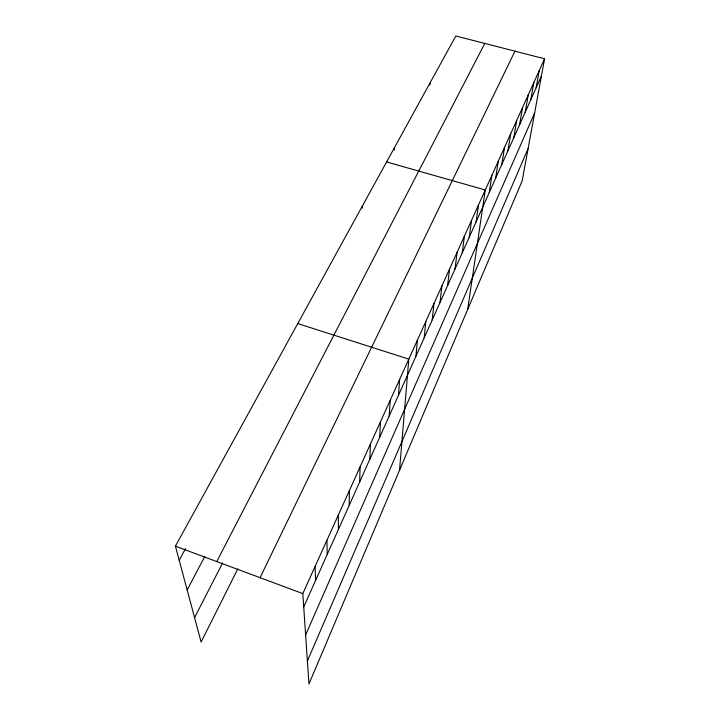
<?xml version="1.0" encoding="UTF-8"?>
<svg xmlns="http://www.w3.org/2000/svg" width="720" height="720" viewBox="0 0 720 720"><rect width="100%" height="100%" fill="white"/><g stroke="black" fill="none" stroke-linecap="round" stroke-linejoin="round"><path stroke-width="1.08" d="M349.209 505.341L349.38 490.599M362.304 208.197L362.349 206.064M359.676 481.941L360.081 466.92M369.828 459.27L370.44 443.997M394.173 150.12L394.281 147.969M379.674 437.292L380.484 421.794M389.214 415.971L390.213 400.266M398.475 395.289L399.645 379.386M429.876 85.05L430.047 82.89M399.537 470.232L408.807 359.136L297.765 323.577M415.944 356.274L417.429 340.047M424.188 337.86L425.817 321.498M432.207 319.941L433.971 303.462M440.01 302.508L441.9 285.921M447.606 285.534L449.622 268.848M455.004 269.01L457.128 252.234M462.213 252.909L464.445 236.061M469.242 237.213L471.564 220.302M476.091 221.922L478.512 204.939M467.667 309.465L485.271 189.972L386.595 161.946M489.276 192.456L491.868 175.383M495.639 178.254L498.303 161.145M501.84 164.394L504.585 147.258M507.897 150.867L510.714 133.704M513.81 137.655L516.69 120.474M519.588 124.74L522.531 107.559M525.24 112.131L528.237 94.941M530.757 99.801L533.808 82.611M536.157 87.75L539.262 70.56M544.581 58.779L522.189 180.81L308.943 684L302.814 593.595L544.581 58.779L455.823 36L175.419 546.174L201.132 642.033L237.78 568.926M307.386 661.032L528.12 148.518M305.622 634.959L534.645 112.95M303.723 606.942L541.431 75.96M260.064 577.683L514.962 51.174M194.58 617.607L222.624 562.959M216.756 561.555L484.785 43.434M187.164 589.941L204.777 556.497M179.199 560.277L185.526 548.604M175.419 546.174L302.814 593.595M315.063 566.514L315.666 580.257M326.889 540.351L327.213 554.463M338.319 515.061L338.391 529.497"/></g></svg>
